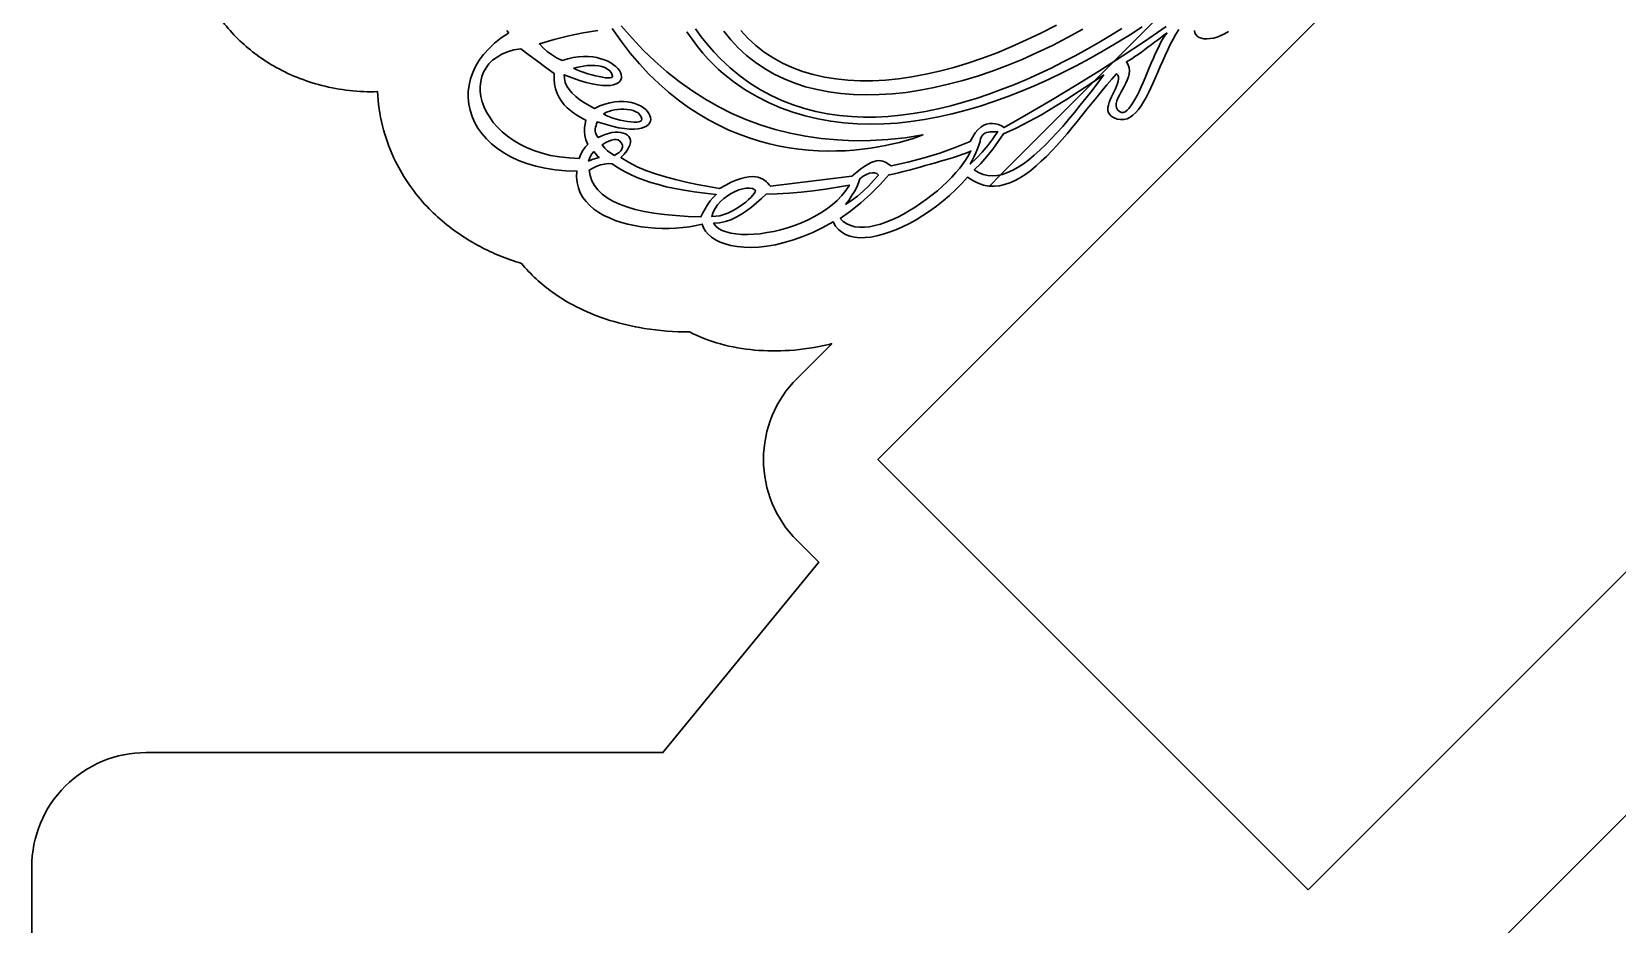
# Model space of a CAD drawing. Header units: millimetres. Extents: x 0 to 498, y 0 to 300.
# Drawn here: x 0 to 138.5, y 103.1 to 181 of the extents above; entities that cross this region are included whole.
import ezdxf

# ---------------------------------------------------------------- set-up
doc = ezdxf.new("R2010")
doc.units = ezdxf.units.MM
doc.layers.add('Nível Padrão', color=7, linetype='Continuous', lineweight=30)

msp = doc.modelspace()

# ---------------------------------------------------------------- linework, layer by layer
at = {"layer": 'Nível Padrão', "color": 18, "lineweight": 30, "true_color": 0x000000}
msp.add_lwpolyline([(475, 285), (200.55, 285), (200.55, 285, 0.414214), (190.55, 275), (190.55, 275), (190.55, 215.02), (190.55, 215.02, 0.198912), (193.48, 207.95), (193.48, 207.95), (203.44, 197.99), (203.44, 197.99), (206.94, 194.49), (206.94, 194.49, -0.414214), (206.94, 180.35), (206.94, 180.35), (114.43, 87.85)], format="xyb", dxfattribs=at)
at = {"layer": 'Nível Padrão', "color": 18, "lineweight": 30, "true_color": 0x000000, "extrusion": (0, 0, -1)}
for points in [[(-111.48, 106.1), (-73.9, 143.68), (-73.9, 143.68), (-155.22, 225), (-155.22, 225), (-192.8, 187.42), (-192.8, 187.42), (-111.48, 106.1)], [(-89.49, 181.61), (-88.18, 180.93), (-86.88, 180.31), (-85.58, 179.73), (-84.3, 179.2), (-83.02, 178.72), (-81.76, 178.29), (-80.51, 177.92), (-79.28, 177.59), (-78.07, 177.32), (-76.87, 177.1), (-75.7, 176.93), (-74.55, 176.81), (-73.43, 176.75), (-72.33, 176.75), (-71.27, 176.8), (-70.23, 176.91), (-69.22, 177.07), (-68.25, 177.29), (-67.31, 177.56), (-66.41, 177.9), (-65.55, 178.29), (-64.74, 178.74), (-63.96, 179.25), (-63.23, 179.83), (-62.54, 180.46), (-62.54, 180.46), (-61.91, 181.14)], [(-100.18, 181.24), (-99.92, 180.82), (-99.67, 180.37), (-99.43, 179.92), (-99.2, 179.44), (-98.98, 178.96), (-98.77, 178.48), (-98.55, 177.99), (-98.34, 177.51), (-98.14, 177.03), (-97.93, 176.57), (-97.73, 176.12), (-97.52, 175.69), (-97.31, 175.28), (-97.09, 174.9), (-96.88, 174.55), (-96.65, 174.24), (-96.42, 173.97), (-96.17, 173.74), (-95.92, 173.57), (-95.66, 173.44), (-95.38, 173.37), (-95.09, 173.36), (-94.79, 173.41), (-94.47, 173.54), (-94.47, 173.54), (-94.25, 173.67), (-94.11, 173.83), (-94.01, 174.01), (-93.97, 174.21), (-93.98, 174.41), (-94.02, 174.63), (-94.08, 174.86), (-94.18, 175.1), (-94.28, 175.34), (-94.4, 175.58), (-94.52, 175.81), (-94.63, 176.05), (-94.74, 176.28), (-94.82, 176.5), (-94.88, 176.71), (-94.91, 176.9), (-94.9, 177.08), (-94.84, 177.24), (-94.73, 177.37), (-94.73, 177.37), (-94.31, 176.9), (-93.89, 176.4), (-93.47, 175.89), (-93.04, 175.36), (-92.61, 174.83), (-92.17, 174.29), (-91.74, 173.74), (-91.3, 173.2), (-90.85, 172.66), (-90.41, 172.13), (-89.97, 171.61), (-89.52, 171.1), (-89.07, 170.62), (-88.62, 170.15), (-88.16, 169.72), (-87.71, 169.31), (-87.25, 168.93), (-86.8, 168.6), (-86.34, 168.3), (-85.88, 168.05), (-85.42, 167.84), (-84.96, 167.68), (-84.5, 167.58), (-84.04, 167.54), (-83.58, 167.56), (-83.12, 167.65), (-82.66, 167.8), (-82.19, 168.03), (-81.73, 168.33), (-81.73, 168.33), (-81.22, 167.78), (-80.69, 167.25), (-80.14, 166.74), (-79.58, 166.26), (-79, 165.8), (-78.41, 165.38), (-77.82, 164.99), (-77.23, 164.62), (-76.64, 164.29), (-76.05, 164), (-75.47, 163.74), (-74.89, 163.52), (-74.34, 163.35), (-73.8, 163.21), (-73.27, 163.11), (-72.77, 163.06), (-72.3, 163.05), (-71.86, 163.1), (-71.45, 163.19), (-71.07, 163.33), (-70.74, 163.52), (-70.44, 163.76), (-70.19, 164.06), (-69.99, 164.42), (-69.99, 164.42), (-69.09, 163.93), (-68.21, 163.51), (-67.35, 163.15), (-66.52, 162.85), (-65.71, 162.62), (-64.94, 162.43), (-64.2, 162.31), (-63.49, 162.23), (-62.82, 162.2), (-62.19, 162.22), (-61.6, 162.27), (-61.06, 162.37), (-60.56, 162.5), (-60.11, 162.67), (-59.71, 162.87), (-59.36, 163.1), (-59.07, 163.35), (-58.84, 163.62), (-58.66, 163.92), (-58.55, 164.23), (-58.55, 164.23), (-58.01, 164.11), (-57.44, 164.01), (-56.86, 163.94), (-56.26, 163.89), (-55.66, 163.86), (-55.05, 163.86), (-54.44, 163.88), (-53.83, 163.93), (-53.23, 164.01), (-52.64, 164.11), (-52.06, 164.23), (-51.5, 164.38), (-50.96, 164.56), (-50.45, 164.77), (-49.97, 165), (-49.52, 165.26), (-49.1, 165.54), (-48.73, 165.86), (-48.41, 166.2), (-48.13, 166.57), (-47.9, 166.97), (-47.74, 167.4), (-47.63, 167.86), (-47.58, 168.35), (-47.61, 168.87), (-47.61, 168.87), (-46.63, 168.9), (-45.71, 168.98), (-44.83, 169.11), (-44.01, 169.3), (-43.23, 169.52), (-42.51, 169.79), (-41.84, 170.1), (-41.23, 170.45), (-40.66, 170.83), (-40.15, 171.24), (-39.7, 171.68), (-39.3, 172.14), (-38.96, 172.62), (-38.67, 173.13), (-38.45, 173.64), (-38.28, 174.18), (-38.16, 174.72), (-38.11, 175.27), (-38.12, 175.82), (-38.19, 176.37), (-38.32, 176.92), (-38.51, 177.47), (-38.76, 178.01), (-39.08, 178.54), (-39.46, 179.05), (-39.91, 179.55), (-40.42, 180.03), (-41, 180.49), (-41.64, 180.92), (-41.64, 180.92), (-41.62, 180.95), (-41.57, 181.03), (-41.5, 181.15)], [(-57.97, 181.29), (-58.47, 180.59), (-59, 179.93), (-59.56, 179.28), (-60.15, 178.67), (-60.15, 178.67), (-60.98, 177.89), (-61.84, 177.18), (-62.72, 176.54), (-63.63, 175.96), (-64.56, 175.46), (-65.51, 175.02), (-66.48, 174.64), (-67.47, 174.32), (-68.47, 174.06), (-69.49, 173.86), (-70.53, 173.71), (-71.58, 173.62), (-72.64, 173.57), (-73.7, 173.58), (-74.78, 173.63), (-75.87, 173.74), (-76.96, 173.88), (-78.06, 174.07), (-79.16, 174.3), (-80.26, 174.56), (-81.37, 174.87), (-82.47, 175.2), (-83.57, 175.57), (-84.67, 175.98), (-85.77, 176.41), (-86.86, 176.87), (-87.94, 177.35), (-89.01, 177.86), (-90.08, 178.39), (-91.13, 178.94), (-92.17, 179.51), (-93.2, 180.09), (-94.21, 180.69), (-95.2, 181.3)], [(-91.78, 181.25), (-90.45, 180.52), (-89.13, 179.84), (-87.8, 179.21), (-86.48, 178.62), (-85.17, 178.09), (-83.87, 177.6), (-82.58, 177.16), (-81.31, 176.78), (-80.04, 176.44), (-78.8, 176.16), (-77.57, 175.92), (-76.36, 175.74), (-75.17, 175.61), (-74, 175.54), (-72.86, 175.52), (-71.75, 175.55), (-70.66, 175.64), (-69.6, 175.78), (-68.58, 175.98), (-67.58, 176.23), (-66.63, 176.54), (-65.7, 176.91), (-64.82, 177.34), (-63.98, 177.82), (-63.18, 178.36), (-62.42, 178.96), (-61.7, 179.62), (-61.7, 179.62), (-61.04, 180.33), (-60.44, 181.09)], [(-99.14, 180.95), (-98.98, 180.73), (-98.81, 180.47), (-98.64, 180.18), (-98.47, 179.85), (-98.3, 179.49), (-98.12, 179.11), (-97.95, 178.71), (-97.77, 178.29), (-97.59, 177.87), (-97.41, 177.45), (-97.23, 177.02), (-97.05, 176.61), (-96.87, 176.21), (-96.7, 175.82), (-96.52, 175.46), (-96.34, 175.12), (-96.17, 174.82), (-95.99, 174.56), (-95.82, 174.34), (-95.65, 174.17), (-95.48, 174.05), (-95.32, 173.99), (-95.16, 173.99), (-95, 174.07), (-95, 174.07), (-94.83, 174.22), (-94.73, 174.39), (-94.7, 174.58), (-94.71, 174.78), (-94.77, 175), (-94.86, 175.23), (-94.98, 175.48), (-95.11, 175.73), (-95.26, 175.99), (-95.4, 176.26), (-95.54, 176.53), (-95.67, 176.8), (-95.77, 177.08), (-95.83, 177.35), (-95.86, 177.62), (-95.83, 177.89), (-95.75, 178.15), (-95.6, 178.4), (-95.6, 178.4), (-95.82, 178.53), (-96.06, 178.68), (-96.33, 178.86), (-96.61, 179.05), (-96.9, 179.26), (-97.19, 179.47), (-97.48, 179.69), (-97.77, 179.9), (-98.04, 180.11), (-98.3, 180.3), (-98.53, 180.48), (-98.74, 180.63), (-98.9, 180.76), (-99.03, 180.86), (-99.11, 180.92), (-99.14, 180.95)], [(-104.5, 181.06), (-104.16, 180.86), (-103.83, 180.7), (-103.51, 180.57), (-103.19, 180.48), (-102.9, 180.43), (-102.62, 180.4), (-102.37, 180.41), (-102.14, 180.46), (-101.94, 180.53), (-101.78, 180.64), (-101.66, 180.78), (-101.58, 180.95), (-101.54, 181.15)], [(-42.7, 179.55), (-43.45, 179), (-44.18, 178.45), (-44.9, 177.91), (-45.63, 177.38), (-45.63, 177.38), (-45.61, 176.9), (-45.64, 176.45), (-45.73, 176.04), (-45.87, 175.65), (-46.05, 175.29), (-46.26, 174.96), (-46.5, 174.66), (-46.77, 174.39), (-47.04, 174.15), (-47.33, 173.93), (-47.61, 173.74), (-47.89, 173.57), (-48.16, 173.43), (-48.4, 173.31), (-48.4, 173.31), (-48.32, 172.99), (-48.28, 172.66), (-48.27, 172.32), (-48.31, 171.97), (-48.4, 171.59), (-48.56, 171.19), (-48.56, 171.19), (-48.34, 170.94), (-48.13, 170.65), (-47.95, 170.33), (-47.8, 169.97), (-47.8, 169.97), (-46.92, 170.01), (-46.09, 170.1), (-45.3, 170.23), (-44.56, 170.42), (-43.86, 170.65), (-43.21, 170.91), (-42.61, 171.21), (-42.05, 171.55), (-41.54, 171.91), (-41.08, 172.29), (-40.67, 172.7), (-40.3, 173.12), (-39.99, 173.56), (-39.72, 174.01), (-39.51, 174.46), (-39.34, 174.92), (-39.23, 175.37), (-39.17, 175.82), (-39.16, 176.26), (-39.21, 176.69), (-39.31, 177.11), (-39.46, 177.5), (-39.67, 177.88), (-39.93, 178.22), (-40.25, 178.54), (-40.63, 178.82), (-41.06, 179.07), (-41.55, 179.28), (-42.1, 179.44), (-42.7, 179.55)], [(-47.3, 177.84), (-47.57, 177.91), (-47.87, 177.98), (-48.18, 178.03), (-48.51, 178.07), (-48.84, 178.08), (-49.17, 178.08), (-49.48, 178.05), (-49.78, 177.99), (-50.05, 177.9), (-50.29, 177.77), (-50.48, 177.61), (-50.63, 177.4), (-50.72, 177.15), (-50.72, 177.15), (-50.71, 177.08), (-50.64, 177.03), (-50.5, 177), (-50.32, 177), (-50.09, 177.02), (-49.83, 177.06), (-49.54, 177.11), (-49.23, 177.18), (-48.9, 177.27), (-48.56, 177.36), (-48.23, 177.47), (-47.9, 177.59), (-47.59, 177.71), (-47.3, 177.84)], [(-93.63, 177.26), (-93.11, 176.58), (-92.59, 175.91), (-92.08, 175.25), (-91.56, 174.61), (-91.05, 173.98), (-90.54, 173.36), (-90.03, 172.77), (-89.53, 172.21), (-89.03, 171.67), (-88.53, 171.16), (-88.04, 170.69), (-87.55, 170.25), (-87.07, 169.86), (-86.6, 169.5), (-86.13, 169.2), (-85.67, 168.94), (-85.22, 168.73), (-84.77, 168.58), (-84.34, 168.48), (-83.91, 168.45), (-83.49, 168.48), (-83.09, 168.57), (-82.69, 168.74), (-82.3, 168.98), (-82.3, 168.98), (-82.88, 169.54), (-83.42, 170.14), (-83.93, 170.77), (-84.4, 171.44), (-84.85, 172.13), (-84.85, 172.13), (-85.96, 172.62), (-87.07, 173.18), (-88.17, 173.79), (-89.27, 174.44), (-90.36, 175.12), (-91.46, 175.83), (-92.54, 176.54), (-93.63, 177.26)], [(-49.92, 173.85), (-50.04, 173.93), (-50.19, 174.01), (-50.39, 174.08), (-50.62, 174.14), (-50.88, 174.2), (-51.15, 174.23), (-51.44, 174.26), (-51.72, 174.26), (-52.01, 174.24), (-52.28, 174.21), (-52.53, 174.14), (-52.76, 174.05), (-52.96, 173.94), (-53.11, 173.79), (-53.22, 173.61), (-53.27, 173.39), (-53.27, 173.39), (-53.25, 173.29), (-53.16, 173.22), (-53.02, 173.17), (-52.83, 173.14), (-52.59, 173.14), (-52.32, 173.16), (-52.02, 173.19), (-51.71, 173.24), (-51.39, 173.31), (-51.07, 173.4), (-50.75, 173.49), (-50.45, 173.6), (-50.17, 173.72), (-49.92, 173.85)], [(-49.09, 170.58), (-49.22, 170.39), (-49.38, 170.21), (-49.55, 170.05), (-49.55, 170.05), (-49.24, 169.97), (-48.94, 169.87), (-48.63, 169.74), (-48.63, 169.74), (-48.7, 169.96), (-48.79, 170.17), (-48.92, 170.38), (-49.09, 170.58)], [(-50.88, 170.24), (-50.56, 170.42), (-50.29, 170.64), (-50.04, 170.88), (-49.81, 171.15), (-49.81, 171.15), (-49.99, 171.26), (-50.2, 171.38), (-50.41, 171.48), (-50.63, 171.56), (-50.85, 171.61), (-51.05, 171.62), (-51.22, 171.59), (-51.37, 171.49), (-51.37, 171.49), (-51.51, 171.3), (-51.58, 171.12), (-51.58, 170.95), (-51.54, 170.79), (-51.44, 170.64), (-51.29, 170.5), (-51.1, 170.37), (-50.88, 170.24)], [(-82, 170.65), (-81.83, 170.29), (-81.61, 169.91), (-81.35, 169.53), (-81.05, 169.13), (-80.71, 168.74), (-80.35, 168.34), (-79.95, 167.94), (-79.53, 167.54), (-79.09, 167.15), (-78.62, 166.78), (-78.15, 166.41), (-77.65, 166.06), (-77.15, 165.72), (-76.64, 165.41), (-76.13, 165.11), (-75.62, 164.85), (-75.11, 164.61), (-74.6, 164.41), (-74.11, 164.24), (-73.63, 164.11), (-73.16, 164.01), (-72.71, 163.96), (-72.29, 163.96), (-71.89, 164), (-71.52, 164.1), (-71.17, 164.25), (-70.87, 164.46), (-70.6, 164.72), (-70.6, 164.72), (-71.51, 165.38), (-72.4, 166.1), (-73.26, 166.86), (-74.1, 167.68), (-74.89, 168.56), (-74.89, 168.56), (-74.93, 168.55), (-75.04, 168.57), (-75.2, 168.6), (-75.43, 168.65), (-75.7, 168.71), (-76.02, 168.79), (-76.37, 168.88), (-76.75, 168.98), (-77.16, 169.09), (-77.59, 169.21), (-78.03, 169.34), (-78.48, 169.46), (-78.92, 169.59), (-79.36, 169.72), (-79.79, 169.85), (-80.19, 169.97), (-80.57, 170.09), (-80.92, 170.21), (-81.23, 170.31), (-81.5, 170.41), (-81.72, 170.49), (-81.88, 170.56), (-81.97, 170.61), (-82, 170.65)], [(-59.54, 164.31), (-60.07, 164.35), (-60.57, 164.46), (-61.06, 164.62), (-61.53, 164.84), (-61.98, 165.09), (-62.43, 165.39), (-62.86, 165.72), (-63.29, 166.08), (-63.72, 166.46), (-64.14, 166.85), (-64.14, 166.85), (-65.11, 166.87), (-66.13, 166.93), (-67.18, 167.02), (-68.25, 167.14), (-69.31, 167.29), (-70.37, 167.46), (-71.4, 167.65), (-71.4, 167.65), (-71.1, 167.18), (-70.74, 166.73), (-70.34, 166.31), (-69.9, 165.92), (-69.41, 165.55), (-68.9, 165.21), (-68.36, 164.89), (-67.79, 164.61), (-67.21, 164.35), (-66.61, 164.12), (-66.01, 163.92), (-65.4, 163.74), (-64.8, 163.6), (-64.2, 163.49), (-63.62, 163.4), (-63.05, 163.35), (-62.5, 163.33), (-61.99, 163.34), (-61.5, 163.38), (-61.05, 163.45), (-60.65, 163.55), (-60.29, 163.69), (-59.98, 163.86), (-59.73, 164.07), (-59.54, 164.31)]]:
    msp.add_lwpolyline(points, dxfattribs=at)
msp.add_lwpolyline([(0, 10), (0, 108.1), (0, 108.1, 0.414214), (-10, 118.1), (-10, 118.1), (-55.12, 118.1), (-55.12, 118.1), (-68.73, 134.71), (-68.73, 134.71), (-66.83, 136.61), (-66.83, 136.61, 0.414214), (-66.83, 150.76), (-66.83, 150.76), (-69.86, 153.79), (-69.86, 153.79, 0.002777), (-69.6, 153.72), (-69.6, 153.72, 0.039405), (-66.17, 153.21), (-66.17, 153.21, 0.039666), (-63.13, 153.24), (-63.13, 153.24, 0.045371), (-60.15, 153.77), (-60.15, 153.77, 0.04962), (-57.44, 154.82), (-57.44, 154.82, 0.040204), (-53.48, 155.13), (-53.48, 155.13, 0.035456), (-50.49, 155.83), (-50.49, 155.83, 0.037579), (-47.88, 156.86), (-47.88, 156.86, 0.042892), (-45.49, 158.28), (-45.49, 158.28, 0.063884), (-42.77, 160.8), (-42.77, 160.8, 0.02357), (-40.89, 161.46), (-40.89, 161.46, 0.050459), (-37.5, 163.26), (-37.5, 163.26, 0.060237), (-34.34, 165.96), (-34.34, 165.96, 0.076259), (-31.63, 169.99), (-31.63, 169.99, 0.099252), (-30.2, 175.8), (-30.2, 175.8, 0.070603), (-25.33, 176.34), (-25.33, 176.34, 0.068393), (-21.1, 178.06), (-21.1, 178.06, 0.063475), (-18.01, 180.41), (-18.01, 180.41, 0.070406), (-15.6, 183.56)], format="xyb", dxfattribs=at)
at = {"layer": 'Nível Padrão', "color": 18, "lineweight": 30, "true_color": 0x000000}
for points in [[(49.43, 181.15), (48.16, 180.94), (46.89, 180.67), (45.61, 180.35), (44.34, 179.97), (44.34, 179.97), (44.65, 179.63), (45.01, 179.32), (45.4, 179.03), (45.83, 178.76), (46.31, 178.52), (46.31, 178.52), (46.81, 178.67), (47.28, 178.77), (47.74, 178.84), (48.18, 178.87), (48.59, 178.86), (48.99, 178.83), (49.36, 178.77), (49.7, 178.68), (50.02, 178.57), (50.31, 178.45), (50.58, 178.31), (50.81, 178.15), (51.01, 177.99), (51.18, 177.82), (51.32, 177.64), (51.42, 177.47), (51.48, 177.3), (51.51, 177.13), (51.49, 176.97), (51.44, 176.82), (51.35, 176.69), (51.21, 176.57), (51.03, 176.47), (50.8, 176.4), (50.53, 176.35), (50.21, 176.33), (49.83, 176.35), (49.41, 176.4), (48.94, 176.48), (48.41, 176.61), (47.83, 176.78), (47.2, 177), (46.5, 177.27), (46.5, 177.27), (46.51, 176.94), (46.59, 176.61), (46.73, 176.29), (46.94, 175.98), (47.2, 175.68), (47.51, 175.38), (47.87, 175.1), (48.26, 174.83), (48.68, 174.58), (49.13, 174.34), (49.13, 174.34), (49.6, 174.55), (50.05, 174.71), (50.49, 174.83), (50.91, 174.9), (51.31, 174.94), (51.69, 174.94), (52.04, 174.91), (52.37, 174.85), (52.68, 174.77), (52.96, 174.66), (53.21, 174.53), (53.43, 174.39), (53.62, 174.23), (53.78, 174.07), (53.9, 173.9), (53.99, 173.72), (54.04, 173.55), (54.05, 173.38), (54.03, 173.21), (53.96, 173.06), (53.85, 172.92), (53.69, 172.8), (53.49, 172.69), (53.24, 172.61), (52.95, 172.55), (52.6, 172.53), (52.2, 172.53), (51.75, 172.57), (51.25, 172.65), (50.69, 172.78), (50.07, 172.95), (49.39, 173.16), (49.39, 173.16), (49.33, 173), (49.28, 172.84), (49.23, 172.69), (49.2, 172.54), (49.2, 172.37), (49.24, 172.2), (49.33, 172.01), (49.47, 171.79), (49.47, 171.79), (49.77, 171.95), (50.07, 172.07), (50.37, 172.16), (50.66, 172.22), (50.94, 172.25), (51.2, 172.26), (51.44, 172.23), (51.66, 172.18), (51.85, 172.11), (52.02, 172.01), (52.14, 171.88), (52.23, 171.73), (52.28, 171.55), (52.28, 171.36), (52.23, 171.14), (52.12, 170.89), (51.96, 170.63), (51.74, 170.35), (51.45, 170.05), (51.45, 170.05), (52.12, 169.63), (52.86, 169.25), (53.64, 168.92), (54.47, 168.62), (55.33, 168.35), (56.23, 168.12), (57.16, 167.9), (58.11, 167.7), (59.09, 167.52), (60.07, 167.35), (60.07, 167.35), (60.6, 167.64), (61.09, 167.89), (61.53, 168.07), (61.94, 168.21), (62.3, 168.31), (62.63, 168.36), (62.93, 168.38), (63.19, 168.37), (63.43, 168.32), (63.64, 168.25), (63.83, 168.16), (64, 168.06), (64.15, 167.94), (64.29, 167.81), (64.41, 167.67), (64.52, 167.54), (64.52, 167.54), (66.88, 167.83), (69.26, 168.12), (71.63, 168.41), (71.63, 168.41), (72.04, 168.76), (72.41, 169.06), (72.74, 169.3), (73.04, 169.48), (73.31, 169.62), (73.56, 169.71), (73.78, 169.76), (73.97, 169.78), (74.15, 169.77), (74.32, 169.73), (74.47, 169.68), (74.62, 169.6), (74.76, 169.51), (74.9, 169.42), (75.05, 169.32), (75.05, 169.32), (76.51, 169.64), (77.92, 170.01), (79.3, 170.43), (80.65, 170.91), (81.96, 171.45), (81.96, 171.45), (82.17, 171.86), (82.39, 172.2), (82.63, 172.48), (82.87, 172.7), (83.13, 172.86), (83.39, 172.97), (83.65, 173.02), (83.91, 173.03), (84.17, 173), (84.43, 172.92), (84.68, 172.81), (84.93, 172.66), (84.93, 172.66), (87.04, 173.88), (89.14, 175.12), (91.21, 176.37), (93.24, 177.63), (95.23, 178.9), (97.18, 180.19), (99.07, 181.5)], [(51.48, 181.56), (52.43, 180.47), (53.4, 179.43), (54.41, 178.46), (55.45, 177.54), (56.53, 176.69), (57.63, 175.9), (58.77, 175.17), (59.93, 174.5), (61.13, 173.9), (62.36, 173.37), (63.62, 172.9), (64.91, 172.5), (66.22, 172.17), (67.57, 171.9), (68.95, 171.7), (70.36, 171.58), (71.79, 171.52), (73.26, 171.54), (74.75, 171.62), (76.27, 171.78), (77.82, 172.02), (77.82, 172.02), (77.37, 171.85), (76.88, 171.69), (76.35, 171.53), (75.79, 171.37), (75.2, 171.23), (74.57, 171.09), (73.92, 170.97), (73.24, 170.86), (72.53, 170.77), (71.8, 170.7), (71.05, 170.64), (70.27, 170.62), (69.48, 170.61), (68.67, 170.64), (67.84, 170.69), (67, 170.78), (66.15, 170.9), (65.29, 171.05), (64.42, 171.25), (63.54, 171.48), (62.66, 171.76), (61.77, 172.08), (60.88, 172.45), (59.99, 172.86), (59.1, 173.33), (58.22, 173.85), (57.34, 174.43), (56.47, 175.07), (55.6, 175.76), (54.75, 176.52), (53.9, 177.33), (53.07, 178.22), (52.26, 179.17), (51.46, 180.2), (50.68, 181.3)], [(96.98, 181.46), (95.85, 180.73), (94.71, 180.03), (93.56, 179.35), (92.4, 178.69), (91.22, 178.06), (90.04, 177.46), (88.84, 176.89), (87.64, 176.35), (86.44, 175.84), (85.23, 175.37), (84.02, 174.93), (82.81, 174.54), (81.6, 174.18), (80.39, 173.87), (79.18, 173.6), (77.97, 173.37), (76.78, 173.19), (75.58, 173.06), (74.4, 172.99), (73.23, 172.96), (72.07, 172.99), (70.91, 173.07), (69.78, 173.22), (68.66, 173.42), (67.55, 173.68), (66.46, 174.01), (65.39, 174.4), (64.34, 174.85), (63.31, 175.38), (62.31, 175.97), (61.33, 176.64), (60.38, 177.38), (60.38, 177.38), (59.97, 177.74), (59.53, 178.16), (59.08, 178.64), (58.61, 179.17), (58.14, 179.75), (57.68, 180.37), (57.22, 181.03)], [(81.96, 169.47), (82.49, 170), (83, 170.53), (83.49, 171.09), (83.94, 171.69), (84.36, 172.32), (84.36, 172.32), (84.19, 172.3), (84.02, 172.29), (83.86, 172.29), (83.7, 172.29), (83.54, 172.27), (83.39, 172.24), (83.24, 172.18), (83.1, 172.07), (82.97, 171.92), (82.84, 171.71), (82.84, 171.71), (82.81, 171.44), (82.72, 171.13), (82.6, 170.8), (82.45, 170.47), (82.29, 170.13), (82.12, 169.79), (81.96, 169.47)], [(48.67, 168.94), (48.76, 168.47), (48.91, 168.02), (49.14, 167.61), (49.44, 167.22), (49.81, 166.86), (50.25, 166.54), (50.75, 166.24), (51.33, 165.97), (51.98, 165.73), (52.7, 165.52), (53.48, 165.34), (54.34, 165.19), (55.26, 165.07), (56.25, 164.98), (57.31, 164.91), (58.44, 164.88), (58.44, 164.88), (58.61, 165.23), (58.8, 165.58), (59.02, 165.93), (59.25, 166.26), (59.51, 166.56), (59.77, 166.81), (59.77, 166.81), (58.77, 166.93), (57.84, 167.05), (56.97, 167.19), (56.16, 167.34), (55.41, 167.5), (54.72, 167.68), (54.07, 167.87), (53.47, 168.06), (52.92, 168.28), (52.41, 168.5), (51.93, 168.74), (51.49, 168.98), (51.07, 169.24), (50.69, 169.51), (50.69, 169.51), (50.35, 169.52), (50.01, 169.48), (49.68, 169.4), (49.35, 169.28), (49.01, 169.12), (48.67, 168.94)], [(71.06, 165.94), (71.59, 166.29), (72.11, 166.68), (72.6, 167.1), (73.07, 167.56), (73.52, 168.03), (73.94, 168.52), (73.94, 168.52), (73.79, 168.64), (73.6, 168.71), (73.4, 168.72), (73.16, 168.68), (72.91, 168.57), (72.62, 168.41), (72.31, 168.18), (72.31, 168.18), (72.2, 167.83), (72.04, 167.46), (71.84, 167.07), (71.6, 166.69), (71.34, 166.31), (71.06, 165.94)], [(63.15, 167.23), (62.94, 167.33), (62.69, 167.37), (62.4, 167.37), (62.09, 167.31), (61.76, 167.22), (61.42, 167.09), (61.08, 166.91), (60.75, 166.71), (60.44, 166.47), (60.15, 166.2), (59.89, 165.91), (59.67, 165.6), (59.5, 165.27), (59.39, 164.91), (59.39, 164.91), (59.73, 164.92), (60.08, 164.97), (60.43, 165.07), (60.78, 165.2), (61.13, 165.36), (61.46, 165.54), (61.78, 165.74), (62.08, 165.94), (62.36, 166.16), (62.6, 166.37), (62.81, 166.57), (62.97, 166.76), (63.1, 166.92), (63.17, 167.06), (63.19, 167.17), (63.15, 167.23)]]:
    msp.add_lwpolyline(points, dxfattribs=at)
msp.add_polyline3d([(130.59, 214.52, 0), (129.64, 213.57, 0), (121.49, 205.41, 0), (119.74, 203.67, 0), (114.92, 198.85, 0), (111.42, 195.34, 0), (102.89, 186.82, 0), (98.71, 182.64, 0), (94.5, 178.43, 0), (92.76, 176.69, 0), (84.61, 168.53, 0), (83.63, 167.56, 0)], dxfattribs=at)

doc.saveas('drawing.dxf')
